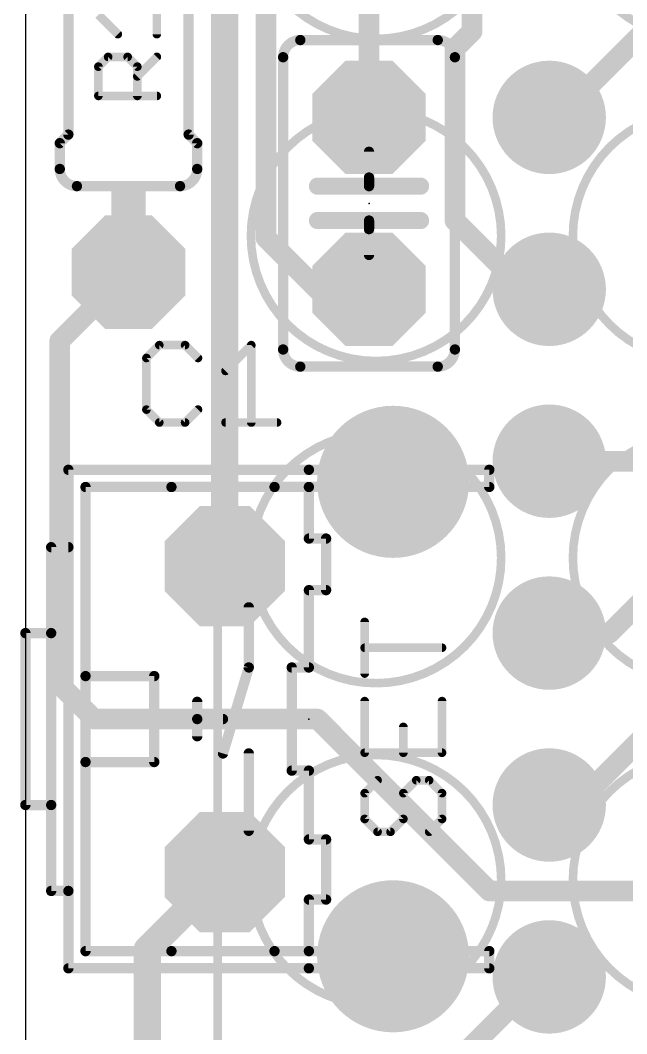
# Model space of a CAD drawing. Extents: x -21.9 to 21.9, y -25.4 to 25.4.
# Drawn here: x -21.92 to -12.95, y -4.65 to 10.33 of the extents above; entities that cross this region are included whole.
import ezdxf

# ---------------------------------------------------------------- set-up
doc = ezdxf.new("R2010")
doc.units = 0
for name, color, linetype in [('1', 12, 'CONTINUOUS'), ('16', 132, 'CONTINUOUS'), ('17', 110, 'CONTINUOUS'), ('20', 53, 'CONTINUOUS'), ('21', 253, 'CONTINUOUS'), ('23', 53, 'CONTINUOUS'), ('25', 253, 'CONTINUOUS'), ('51', 253, 'CONTINUOUS'), ('52', 6, 'CONTINUOUS')]:
    doc.layers.add(name, color=color, linetype=linetype)

# ---------------------------------------------------------------- blocks, each defined once
blk = doc.blocks.new('OCTAGONP')
at = {"const_width": 0.5}
blk.add_lwpolyline([(-0.25, -0.1036), (-0.25, 0.1036), (-0.1036, 0.25), (0.1036, 0.25), (0.25, 0.1036), (0.25, -0.1036), (0.1036, -0.25), (-0.1036, -0.25), (-0.25, -0.1036), (-0.25, 0.1036)], dxfattribs=at)
blk = doc.blocks.new('ROUNDP')
at = {"const_width": 0.5}
blk.add_lwpolyline([(0, -0.25, 1), (0, 0.25, 1), (0, -0.25)], format="xyb", dxfattribs=at)
blk = doc.blocks.new('RECT')
blk.add_solid([(-0.5, -0.5), (0.5, -0.5), (-0.5, 0.5), (0.5, 0.5)])

msp = doc.modelspace()

# ---------------------------------------------------------------- linework, layer by layer
at = {"layer": '1'}
for points, const_width in [([(-18.8976, 2.2606), (-18.8976, 11.3284)], 0.4064), ([(-14.1, 3.81), (-14.224, 3.81)], 0.3048), ([(-12.192, 3.81), (-14.1, 3.81)], 0.3048), ([(-20.0406, -3.4036), (-18.8976, -2.2606)], 0.4064), ([(-20.0406, -8.9154), (-20.0406, -3.4036)], 0.4064)]:
    msp.add_lwpolyline(points, dxfattribs=dict(at, const_width=const_width))
for points, const_width in [([(-14.224, 3.8862, 1), (-14.224, 3.7338)], 0.1524), ([(-14.1, 3.8862, 1), (-14.1, 3.7338)], 0.1524), ([(-14.1, 3.7338, 1), (-14.1, 3.8862)], 0.1524), ([(-18.9992, 2.2606, 1), (-18.796, 2.2606)], 0.2032), ([(-18.8258, -2.3324, 1), (-18.9694, -2.1888)], 0.2032), ([(-19.939, -3.4036, 1), (-20.1422, -3.4036)], 0.2032), ([(-20.1124, -3.3318, 1), (-19.9688, -3.4754)], 0.2032)]:
    msp.add_lwpolyline(points, format="xyb", dxfattribs=dict(at, const_width=const_width))
at = {"layer": '16', "const_width": 0.3048}
for points in [[(-15.24, 14.986), (-15.24, 10.16)], [(-18.288, 14.224), (-18.288, 7.112)], [(-16.764, 10.922), (-16.764, 8.89)], [(-15.24, 10.16), (-15.494, 9.906)], [(-12.7, 10.16), (-13.97, 8.89)], [(-15.494, 9.906), (-15.494, 7.366)], [(-13.97, 8.89), (-14.1, 8.89)], [(-15.494, 7.366), (-14.478, 6.35)], [(-18.288, 7.112), (-17.272, 6.096)], [(-7.62, 6.858), (-13.208, 1.27)], [(-21.336, 5.588), (-20.32, 6.604)], [(-17.018, 6.096), (-16.764, 6.35)], [(-14.478, 6.35), (-14.1, 6.35)], [(-17.272, 6.096), (-17.018, 6.096)], [(-21.336, 0.508), (-21.336, 5.588)], [(-13.208, 1.27), (-14.1, 1.27)], [(-11.684, 0.762), (-13.716, -1.27)], [(-20.828, 0), (-21.336, 0.508)], [(-17.526, 0), (-20.828, 0)], [(-14.986, -2.54), (-17.526, 0)], [(-13.716, -1.27), (-14.1, -1.27)], [(-8.636, -2.54), (-14.986, -2.54)], [(-14.224, -3.81), (-17.1232, -6.7092)], [(-14.1, -3.81), (-14.224, -3.81)]]:
    msp.add_lwpolyline(points, dxfattribs=at)
at = {"layer": '16', "const_width": 0.1524}
for points in [[(-15.3162, 10.16, 1), (-15.1638, 10.16)], [(-15.1861, 10.1061, 1), (-15.2939, 10.2139)], [(-15.4178, 9.906, 1), (-15.5702, 9.906)], [(-15.5479, 9.9599, 1), (-15.4401, 9.8521)], [(-14.1, 8.9662, 1), (-14.1, 8.8138)], [(-14.0239, 8.9439, 1), (-13.9161, 8.8361)], [(-13.97, 8.8138, 1), (-13.97, 8.9662)], [(-16.8402, 8.89, 1), (-16.6878, 8.89)], [(-15.4401, 7.4199, 1), (-15.5479, 7.3121)], [(-15.5702, 7.366, 1), (-15.4178, 7.366)], [(-18.2341, 7.1659, 1), (-18.3419, 7.0581)], [(-18.3642, 7.112, 1), (-18.2118, 7.112)], [(-20.2661, 6.5501, 1), (-20.3739, 6.6579)], [(-16.7101, 6.2961, 1), (-16.8179, 6.4039)], [(-14.478, 6.4262, 1), (-14.478, 6.2738)], [(-14.5319, 6.2961, 1), (-14.4241, 6.4039)], [(-14.1, 6.2738, 1), (-14.1, 6.4262)], [(-17.272, 6.1722, 1), (-17.272, 6.0198)], [(-17.3259, 6.0421, 1), (-17.2181, 6.1499)], [(-17.0719, 6.1499, 1), (-16.9641, 6.0421)], [(-17.018, 6.0198, 1), (-17.018, 6.1722)], [(-21.2598, 5.588, 1), (-21.4122, 5.588)], [(-21.3899, 5.6419, 1), (-21.2821, 5.5341)], [(-14.1, 1.3462, 1), (-14.1, 1.1938)], [(-13.2619, 1.3239, 1), (-13.1541, 1.2161)], [(-13.208, 1.1938, 1), (-13.208, 1.3462)], [(-21.2821, 0.5619, 1), (-21.3899, 0.4541)], [(-21.4122, 0.508, 1), (-21.2598, 0.508)], [(-20.828, 0.0762, 1), (-20.828, -0.0762)], [(-17.4721, 0.0539, 1), (-17.5799, -0.0539)], [(-17.526, -0.0762, 1), (-17.526, 0.0762)], [(-20.8819, -0.0539, 1), (-20.7741, 0.0539)], [(-14.1, -1.1938, 1), (-14.1, -1.3462)], [(-13.7699, -1.2161, 1), (-13.6621, -1.3239)], [(-13.716, -1.3462, 1), (-13.716, -1.1938)], [(-14.986, -2.4638, 1), (-14.986, -2.6162)], [(-15.0399, -2.5939, 1), (-14.9321, -2.4861)], [(-14.224, -3.7338, 1), (-14.224, -3.8862)], [(-14.1701, -3.8639, 1), (-14.2779, -3.7561)], [(-14.1, -3.8862, 1), (-14.1, -3.7338)]]:
    msp.add_lwpolyline(points, format="xyb", dxfattribs=at)
at = {"layer": '20'}
msp.add_line((-21.844, 11.684), (-21.844, -11.684), dxfattribs=at)
at = {"layer": '21'}
for points, const_width in [([(-21.209, 12.192), (-21.209, 8.636)], 0.1524), ([(-19.431, 12.192), (-19.431, 8.636)], 0.1524), ([(-17.78, 10.033), (-15.748, 10.033)], 0.1524), ([(-18.034, 5.461), (-18.034, 9.779)], 0.1524), ([(-15.494, 9.779), (-15.494, 5.461)], 0.1524), ([(-21.209, 8.636), (-21.336, 8.509)], 0.1524), ([(-19.431, 8.636), (-19.304, 8.509)], 0.1524), ([(-21.336, 8.128), (-21.336, 8.509)], 0.1524), ([(-19.304, 8.128), (-19.304, 8.509)], 0.1524), ([(-19.558, 7.874), (-21.082, 7.874)], 0.1524), ([(-16.764, 7.874), (-17.526, 7.874)], 0.254), ([(-16.764, 7.874), (-16.002, 7.874)], 0.254), ([(-16.764, 8.001), (-16.764, 7.874)], 0.1524), ([(-17.526, 7.366), (-16.764, 7.366)], 0.254), ([(-16.764, 7.366), (-16.002, 7.366)], 0.254), ([(-16.764, 7.366), (-16.764, 7.239)], 0.1524), ([(-17.78, 5.207), (-15.748, 5.207)], 0.1524), ([(-17.653, 3.683), (-21.209, 3.683)], 0.1524), ([(-21.209, -2.54), (-21.209, 3.683)], 0.1524), ([(-20.955, 3.429), (-20.955, 0.635)], 0.1524), ([(-19.685, 3.429), (-20.955, 3.429)], 0.1524), ([(-18.161, 3.429), (-17.653, 3.429)], 0.1524), ([(-17.653, 3.429), (-17.653, 2.667)], 0.1524), ([(-17.399, 2.667), (-17.653, 2.667)], 0.1524), ([(-17.399, 2.667), (-17.399, 1.905)], 0.1524), ([(-21.209, 2.54), (-21.463, 2.54)], 0.1524), ([(-21.463, 2.54), (-21.463, 1.27)], 0.1524), ([(-17.653, 1.905), (-17.399, 1.905)], 0.1524), ([(-17.653, 1.905), (-17.653, 0.762)], 0.1524), ([(-21.463, 1.27), (-21.844, 1.27)], 0.1524), ([(-21.844, 1.27), (-21.844, -1.27)], 0.1524), ([(-21.463, 1.27), (-21.463, -1.27)], 0.1524), ([(-17.907, 0.762), (-17.653, 0.762)], 0.1524), ([(-17.907, 0.762), (-17.907, -0.762)], 0.1524), ([(-20.955, 0.635), (-19.939, 0.635)], 0.1524), ([(-20.955, 0.635), (-20.955, -0.635)], 0.1524), ([(-19.939, 0.635), (-19.939, -0.635)], 0.1524), ([(-20.955, -0.635), (-19.939, -0.635)], 0.1524), ([(-20.955, -0.635), (-20.955, -3.429)], 0.1524), ([(-17.653, -0.762), (-17.907, -0.762)], 0.1524), ([(-17.653, -0.762), (-17.653, -1.778)], 0.1524), ([(-21.463, -1.27), (-21.844, -1.27)], 0.1524), ([(-21.463, -1.27), (-21.463, -2.54)], 0.1524), ([(-17.653, -1.778), (-17.399, -1.778)], 0.1524), ([(-17.399, -1.778), (-17.399, -2.667)], 0.1524), ([(-21.209, -2.54), (-21.463, -2.54)], 0.1524), ([(-21.209, -3.683), (-21.209, -2.54)], 0.1524), ([(-17.653, -2.667), (-17.399, -2.667)], 0.1524), ([(-17.653, -2.667), (-17.653, -3.429)], 0.1524), ([(-19.685, -3.429), (-20.955, -3.429)], 0.1524), ([(-18.161, -3.429), (-17.653, -3.429)], 0.1524), ([(-17.653, -3.683), (-21.209, -3.683)], 0.1524)]:
    msp.add_lwpolyline(points, dxfattribs=dict(at, const_width=const_width))
for points, const_width in [([(-17.78, 10.033, 0.4142), (-18.034, 9.779)], 0.1524), ([(-17.78, 10.0711, 1), (-17.78, 9.9949)], 0.0762), ([(-17.78, 9.9949, 1), (-17.78, 10.0711)], 0.0762), ([(-15.494, 9.779, 0.4142), (-15.748, 10.033)], 0.1524), ([(-15.748, 10.0711, 1), (-15.748, 9.9949)], 0.0762), ([(-15.748, 9.9949, 1), (-15.748, 10.0711)], 0.0762), ([(-17.9959, 9.779, 1), (-18.0721, 9.779)], 0.0762), ([(-18.0721, 9.779, 1), (-17.9959, 9.779)], 0.0762), ([(-15.4559, 9.779, 1), (-15.5321, 9.779)], 0.0762), ([(-15.5321, 9.779, 1), (-15.4559, 9.779)], 0.0762), ([(-21.1821, 8.6091, 1), (-21.2359, 8.6629)], 0.0762), ([(-19.4041, 8.6629, 1), (-19.4579, 8.6091)], 0.0762), ([(-21.2979, 8.509, 1), (-21.3741, 8.509)], 0.0762), ([(-21.3629, 8.5359, 1), (-21.3091, 8.4821)], 0.0762), ([(-21.2471, 8.636, 1), (-21.1709, 8.636)], 0.0762), ([(-19.4691, 8.636, 1), (-19.3929, 8.636)], 0.0762), ([(-19.2659, 8.509, 1), (-19.3421, 8.509)], 0.0762), ([(-19.3309, 8.4821, 1), (-19.2771, 8.5359)], 0.0762), ([(-21.336, 8.128, 0.4142), (-21.082, 7.874)], 0.1524), ([(-21.2979, 8.128, 1), (-21.3741, 8.128)], 0.0762), ([(-21.3741, 8.128, 1), (-21.2979, 8.128)], 0.0762), ([(-19.558, 7.874, 0.4142), (-19.304, 8.128)], 0.1524), ([(-19.2659, 8.128, 1), (-19.3421, 8.128)], 0.0762), ([(-19.3421, 8.128, 1), (-19.2659, 8.128)], 0.0762), ([(-21.082, 7.9121, 1), (-21.082, 7.8359)], 0.0762), ([(-21.082, 7.8359, 1), (-21.082, 7.9121)], 0.0762), ([(-19.558, 7.9121, 1), (-19.558, 7.8359)], 0.0762), ([(-19.558, 7.8359, 1), (-19.558, 7.9121)], 0.0762), ([(-17.526, 7.9375, 1), (-17.526, 7.8105)], 0.127), ([(-16.764, 7.9375, 1), (-16.764, 7.8105)], 0.127), ([(-16.7259, 8.001, 1), (-16.8021, 8.001)], 0.0762), ([(-16.764, 7.8105, 1), (-16.764, 7.9375)], 0.127), ([(-16.002, 7.8105, 1), (-16.002, 7.9375)], 0.127), ([(-16.8021, 7.874, 1), (-16.7259, 7.874)], 0.0762), ([(-17.526, 7.4295, 1), (-17.526, 7.3025)], 0.127), ([(-16.764, 7.4295, 1), (-16.764, 7.3025)], 0.127), ([(-16.764, 7.3025, 1), (-16.764, 7.4295)], 0.127), ([(-16.002, 7.3025, 1), (-16.002, 7.4295)], 0.127), ([(-16.7259, 7.366, 1), (-16.8021, 7.366)], 0.0762), ([(-16.8021, 7.239, 1), (-16.7259, 7.239)], 0.0762), ([(-18.034, 5.461, 0.4142), (-17.78, 5.207)], 0.1524), ([(-17.9959, 5.461, 1), (-18.0721, 5.461)], 0.0762), ([(-18.0721, 5.461, 1), (-17.9959, 5.461)], 0.0762), ([(-15.748, 5.207, 0.4142), (-15.494, 5.461)], 0.1524), ([(-15.4559, 5.461, 1), (-15.5321, 5.461)], 0.0762), ([(-15.5321, 5.461, 1), (-15.4559, 5.461)], 0.0762), ([(-17.78, 5.2451, 1), (-17.78, 5.1689)], 0.0762), ([(-17.78, 5.1689, 1), (-17.78, 5.2451)], 0.0762), ([(-15.748, 5.2451, 1), (-15.748, 5.1689)], 0.0762), ([(-15.748, 5.1689, 1), (-15.748, 5.2451)], 0.0762), ([(-21.209, 3.7211, 1), (-21.209, 3.6449)], 0.0762), ([(-21.1709, 3.683, 1), (-21.2471, 3.683)], 0.0762), ([(-17.653, 3.6449, 1), (-17.653, 3.7211)], 0.0762), ([(-20.9169, 3.429, 1), (-20.9931, 3.429)], 0.0762), ([(-20.955, 3.4671, 1), (-20.955, 3.3909)], 0.0762), ([(-19.685, 3.3909, 1), (-19.685, 3.4671)], 0.0762), ([(-18.161, 3.4671, 1), (-18.161, 3.3909)], 0.0762), ([(-17.6149, 3.429, 1), (-17.6911, 3.429)], 0.0762), ([(-17.653, 3.3909, 1), (-17.653, 3.4671)], 0.0762), ([(-17.653, 2.7051, 1), (-17.653, 2.6289)], 0.0762), ([(-17.6911, 2.667, 1), (-17.6149, 2.667)], 0.0762), ([(-17.3609, 2.667, 1), (-17.4371, 2.667)], 0.0762), ([(-17.399, 2.6289, 1), (-17.399, 2.7051)], 0.0762), ([(-21.463, 2.5781, 1), (-21.463, 2.5019)], 0.0762), ([(-21.4249, 2.54, 1), (-21.5011, 2.54)], 0.0762), ([(-21.209, 2.5019, 1), (-21.209, 2.5781)], 0.0762), ([(-17.653, 1.9431, 1), (-17.653, 1.8669)], 0.0762), ([(-17.6149, 1.905, 1), (-17.6911, 1.905)], 0.0762), ([(-17.399, 1.8669, 1), (-17.399, 1.9431)], 0.0762), ([(-17.4371, 1.905, 1), (-17.3609, 1.905)], 0.0762), ([(-21.844, 1.3081, 1), (-21.844, 1.2319)], 0.0762), ([(-21.8059, 1.27, 1), (-21.8821, 1.27)], 0.0762), ([(-21.4249, 1.27, 1), (-21.5011, 1.27)], 0.0762), ([(-21.5011, 1.27, 1), (-21.4249, 1.27)], 0.0762), ([(-21.463, 1.2319, 1), (-21.463, 1.3081)], 0.0762), ([(-17.907, 0.8001, 1), (-17.907, 0.7239)], 0.0762), ([(-17.8689, 0.762, 1), (-17.9451, 0.762)], 0.0762), ([(-17.6911, 0.762, 1), (-17.6149, 0.762)], 0.0762), ([(-17.653, 0.7239, 1), (-17.653, 0.8001)], 0.0762), ([(-20.955, 0.6731, 1), (-20.955, 0.5969)], 0.0762), ([(-20.9169, 0.635, 1), (-20.9931, 0.635)], 0.0762), ([(-20.9931, 0.635, 1), (-20.9169, 0.635)], 0.0762), ([(-19.9009, 0.635, 1), (-19.9771, 0.635)], 0.0762), ([(-19.939, 0.5969, 1), (-19.939, 0.6731)], 0.0762), ([(-20.955, -0.5969, 1), (-20.955, -0.6731)], 0.0762), ([(-20.9169, -0.635, 1), (-20.9931, -0.635)], 0.0762), ([(-20.9931, -0.635, 1), (-20.9169, -0.635)], 0.0762), ([(-19.9771, -0.635, 1), (-19.9009, -0.635)], 0.0762), ([(-19.939, -0.6731, 1), (-19.939, -0.5969)], 0.0762), ([(-17.907, -0.7239, 1), (-17.907, -0.8001)], 0.0762), ([(-17.9451, -0.762, 1), (-17.8689, -0.762)], 0.0762), ([(-17.6149, -0.762, 1), (-17.6911, -0.762)], 0.0762), ([(-17.653, -0.8001, 1), (-17.653, -0.7239)], 0.0762), ([(-21.844, -1.2319, 1), (-21.844, -1.3081)], 0.0762), ([(-21.4249, -1.27, 1), (-21.5011, -1.27)], 0.0762), ([(-21.463, -1.3081, 1), (-21.463, -1.2319)], 0.0762), ([(-21.8821, -1.27, 1), (-21.8059, -1.27)], 0.0762), ([(-21.5011, -1.27, 1), (-21.4249, -1.27)], 0.0762), ([(-17.653, -1.7399, 1), (-17.653, -1.8161)], 0.0762), ([(-17.6911, -1.778, 1), (-17.6149, -1.778)], 0.0762), ([(-17.3609, -1.778, 1), (-17.4371, -1.778)], 0.0762), ([(-17.399, -1.8161, 1), (-17.399, -1.7399)], 0.0762), ([(-21.463, -2.5019, 1), (-21.463, -2.5781)], 0.0762), ([(-21.5011, -2.54, 1), (-21.4249, -2.54)], 0.0762), ([(-21.1709, -2.54, 1), (-21.2471, -2.54)], 0.0762), ([(-21.2471, -2.54, 1), (-21.1709, -2.54)], 0.0762), ([(-21.209, -2.5781, 1), (-21.209, -2.5019)], 0.0762), ([(-17.653, -2.6289, 1), (-17.653, -2.7051)], 0.0762), ([(-17.6149, -2.667, 1), (-17.6911, -2.667)], 0.0762), ([(-17.4371, -2.667, 1), (-17.3609, -2.667)], 0.0762), ([(-17.399, -2.7051, 1), (-17.399, -2.6289)], 0.0762), ([(-20.955, -3.3909, 1), (-20.955, -3.4671)], 0.0762), ([(-20.9931, -3.429, 1), (-20.9169, -3.429)], 0.0762), ([(-19.685, -3.4671, 1), (-19.685, -3.3909)], 0.0762), ([(-18.161, -3.3909, 1), (-18.161, -3.4671)], 0.0762), ([(-17.6911, -3.429, 1), (-17.6149, -3.429)], 0.0762), ([(-17.653, -3.4671, 1), (-17.653, -3.3909)], 0.0762), ([(-21.209, -3.6449, 1), (-21.209, -3.7211)], 0.0762), ([(-21.2471, -3.683, 1), (-21.1709, -3.683)], 0.0762), ([(-17.653, -3.7211, 1), (-17.653, -3.6449)], 0.0762)]:
    msp.add_lwpolyline(points, format="xyb", dxfattribs=dict(at, const_width=const_width))
at = {"layer": '23'}
for p in [(-16.764, 7.62), (-17.653, 0)]:
    msp.add_point(p, dxfattribs=at)
at = {"layer": '25', "const_width": 0.127}
for points in [[(-19.9009, 10.1196), (-19.9009, 10.6959)], [(-20.4771, 10.1196), (-20.7652, 10.4077)], [(-20.7652, 9.6397), (-20.6212, 9.7837)], [(-20.6212, 9.7837), (-20.3331, 9.7837)], [(-20.3331, 9.7837), (-20.189, 9.6397)], [(-20.189, 9.4956), (-19.9009, 9.7837)], [(-20.7652, 9.2075), (-20.7652, 9.6397)], [(-20.189, 9.6397), (-20.189, 9.2075)], [(-19.9009, 9.2075), (-20.7652, 9.2075)], [(-19.8646, 5.5255), (-20.0553, 5.3348)], [(-19.4833, 5.5255), (-19.8646, 5.5255)], [(-19.2926, 5.3348), (-19.4833, 5.5255)], [(-18.8859, 5.1442), (-18.5046, 5.5255)], [(-18.5046, 5.5255), (-18.5046, 4.3815)], [(-20.0553, 5.3348), (-20.0553, 4.5722)], [(-20.0553, 4.5722), (-19.8646, 4.3815)], [(-19.4833, 4.3815), (-19.2926, 4.5722)], [(-19.8646, 4.3815), (-19.4833, 4.3815)], [(-18.8859, 4.3815), (-18.1233, 4.3815)], [(-16.8285, 0.6721), (-16.8285, 1.4347)], [(-15.6845, 1.0534), (-16.8285, 1.0534)], [(-16.8285, 0.2654), (-16.8285, -0.4973)], [(-15.6845, -0.4973), (-15.6845, 0.2654)], [(-16.2565, -0.4973), (-16.2565, -0.116)], [(-16.8285, -0.4973), (-15.6845, -0.4973)], [(-16.6378, -0.904), (-16.8285, -1.0947)], [(-16.2565, -1.0947), (-16.0658, -0.904)], [(-16.0658, -0.904), (-15.8752, -0.904)], [(-15.8752, -0.904), (-15.6845, -1.0947)], [(-16.8285, -1.0947), (-16.8285, -1.476)], [(-16.2565, -1.476), (-16.2565, -1.0947)], [(-15.6845, -1.0947), (-15.6845, -1.476)], [(-16.8285, -1.476), (-16.6378, -1.6667)], [(-16.4472, -1.6667), (-16.2565, -1.476)], [(-15.6845, -1.476), (-15.8752, -1.6667)], [(-16.6378, -1.6667), (-16.4472, -1.6667)]]:
    msp.add_lwpolyline(points, dxfattribs=at)
at = {"layer": '25', "const_width": 0.0635}
for points in [[(-20.4996, 10.0972, 1), (-20.4547, 10.1421)], [(-19.9326, 10.1196, 1), (-19.8692, 10.1196)], [(-20.6212, 9.8155, 1), (-20.6212, 9.752)], [(-20.5987, 9.7613, 1), (-20.6436, 9.8062)], [(-20.3106, 9.8062, 1), (-20.3555, 9.7613)], [(-20.3331, 9.752, 1), (-20.3331, 9.8155)], [(-19.8784, 9.7613, 1), (-19.9234, 9.8062)], [(-20.7335, 9.6397, 1), (-20.797, 9.6397)], [(-20.7877, 9.6621, 1), (-20.7428, 9.6172)], [(-20.1573, 9.6397, 1), (-20.2208, 9.6397)], [(-20.2115, 9.6172, 1), (-20.1666, 9.6621)], [(-20.2115, 9.5181, 1), (-20.1666, 9.4732)], [(-20.797, 9.2075, 1), (-20.7335, 9.2075)], [(-20.7652, 9.2393, 1), (-20.7652, 9.1757)], [(-20.2208, 9.2075, 1), (-20.1573, 9.2075)], [(-19.9009, 9.1757, 1), (-19.9009, 9.2393)], [(-19.8646, 5.5572, 1), (-19.8646, 5.4937)], [(-19.8422, 5.503, 1), (-19.8871, 5.5479)], [(-19.4609, 5.5479, 1), (-19.5058, 5.503)], [(-19.4833, 5.4937, 1), (-19.4833, 5.5572)], [(-18.4728, 5.5255, 1), (-18.5363, 5.5255)], [(-18.4821, 5.503, 1), (-18.527, 5.5479)], [(-20.0235, 5.3348, 1), (-20.087, 5.3348)], [(-20.0777, 5.3573, 1), (-20.0328, 5.3124)], [(-19.3151, 5.3124, 1), (-19.2702, 5.3573)], [(-18.9084, 5.1666, 1), (-18.8634, 5.1217)], [(-20.087, 4.5722, 1), (-20.0235, 4.5722)], [(-20.0328, 4.5946, 1), (-20.0777, 4.5497)], [(-19.2702, 4.5497, 1), (-19.3151, 4.5946)], [(-19.8646, 4.4132, 1), (-19.8646, 4.3498)], [(-19.8871, 4.359, 1), (-19.8422, 4.404)], [(-19.5058, 4.404, 1), (-19.4609, 4.359)], [(-19.4833, 4.3498, 1), (-19.4833, 4.4132)], [(-18.8859, 4.4132, 1), (-18.8859, 4.3498)], [(-18.5363, 4.3815, 1), (-18.4728, 4.3815)], [(-18.1233, 4.3498, 1), (-18.1233, 4.4132)], [(-16.7967, 1.4347, 1), (-16.8602, 1.4347)], [(-16.8285, 1.0852, 1), (-16.8285, 1.0217)], [(-15.6845, 1.0217, 1), (-15.6845, 1.0852)], [(-16.8602, 0.6721, 1), (-16.7967, 0.6721)], [(-16.7967, 0.2654, 1), (-16.8602, 0.2654)], [(-15.6527, 0.2654, 1), (-15.7163, 0.2654)], [(-16.2247, -0.116, 1), (-16.2882, -0.116)], [(-16.8285, -0.4656, 1), (-16.8285, -0.5291)], [(-15.6845, -0.5291, 1), (-15.6845, -0.4656)], [(-16.8602, -0.4973, 1), (-16.7967, -0.4973)], [(-16.2882, -0.4973, 1), (-16.2247, -0.4973)], [(-15.7163, -0.4973, 1), (-15.6527, -0.4973)], [(-16.6154, -0.9265, 1), (-16.6603, -0.8816)], [(-16.0658, -0.8723, 1), (-16.0658, -0.9358)], [(-16.0434, -0.9265, 1), (-16.0883, -0.8816)], [(-15.8527, -0.8816, 1), (-15.8976, -0.9265)], [(-15.8752, -0.9358, 1), (-15.8752, -0.8723)], [(-16.7967, -1.0947, 1), (-16.8602, -1.0947)], [(-16.8509, -1.0723, 1), (-16.806, -1.1172)], [(-16.2247, -1.0947, 1), (-16.2882, -1.0947)], [(-16.2789, -1.0723, 1), (-16.234, -1.1172)], [(-15.6527, -1.0947, 1), (-15.7163, -1.0947)], [(-15.707, -1.1172, 1), (-15.662, -1.0723)], [(-16.806, -1.4536, 1), (-16.8509, -1.4985)], [(-16.8602, -1.476, 1), (-16.7967, -1.476)], [(-16.2882, -1.476, 1), (-16.2247, -1.476)], [(-16.234, -1.4985, 1), (-16.2789, -1.4536)], [(-15.7163, -1.476, 1), (-15.6527, -1.476)], [(-15.662, -1.4985, 1), (-15.707, -1.4536)], [(-16.6378, -1.6349, 1), (-16.6378, -1.6984)], [(-16.6603, -1.6891, 1), (-16.6154, -1.6442)], [(-16.4696, -1.6442, 1), (-16.4247, -1.6891)], [(-16.4472, -1.6984, 1), (-16.4472, -1.6349)], [(-15.8976, -1.6442, 1), (-15.8527, -1.6891)]]:
    msp.add_lwpolyline(points, format="xyb", dxfattribs=at)
at = {"layer": '51'}
for points, const_width in [([(-16.764, 8.382), (-16.764, 8.001)], 0.1524), ([(-20.32, 6.604), (-20.32, 7.493)], 0.508), ([(-16.764, 7.239), (-16.764, 6.858)], 0.1524), ([(-17.653, 3.683), (-14.986, 3.683)], 0.1524), ([(-14.986, 3.683), (-14.986, 3.429)], 0.1524), ([(-18.161, 3.429), (-19.685, 3.429)], 0.1524), ([(-14.986, 3.429), (-17.653, 3.429)], 0.1524), ([(-18.542, 1.651), (-18.542, 0.762)], 0.1524), ([(-18.542, 0.762), (-18.923, -0.508)], 0.1524), ([(-19.304, 0.254), (-19.304, 0)], 0.1524), ([(-18.923, 0), (-19.304, 0)], 0.1524), ([(-19.304, 0), (-19.304, -0.254)], 0.1524), ([(-18.542, -0.508), (-18.542, -1.651)], 0.1524), ([(-18.161, -3.429), (-19.685, -3.429)], 0.1524), ([(-17.653, -3.429), (-14.986, -3.429)], 0.1524), ([(-14.986, -3.429), (-14.986, -3.683)], 0.1524), ([(-14.986, -3.683), (-17.653, -3.683)], 0.1524)]:
    msp.add_lwpolyline(points, dxfattribs=dict(at, const_width=const_width))
for points, const_width in [([(-16.7259, 8.382, 1), (-16.8021, 8.382)], 0.0762), ([(-16.8021, 8.001, 1), (-16.7259, 8.001)], 0.0762), ([(-20.193, 7.493, 1), (-20.447, 7.493)], 0.254), ([(-16.7259, 7.239, 1), (-16.8021, 7.239)], 0.0762), ([(-16.8021, 6.858, 1), (-16.7259, 6.858)], 0.0762), ([(-20.447, 6.604, 1), (-20.193, 6.604)], 0.254), ([(-17.653, 3.7211, 1), (-17.653, 3.6449)], 0.0762), ([(-14.9479, 3.683, 1), (-15.0241, 3.683)], 0.0762), ([(-14.986, 3.6449, 1), (-14.986, 3.7211)], 0.0762), ([(-19.685, 3.4671, 1), (-19.685, 3.3909)], 0.0762), ([(-18.161, 3.3909, 1), (-18.161, 3.4671)], 0.0762), ([(-17.653, 3.4671, 1), (-17.653, 3.3909)], 0.0762), ([(-15.0241, 3.429, 1), (-14.9479, 3.429)], 0.0762), ([(-14.986, 3.3909, 1), (-14.986, 3.4671)], 0.0762), ([(-18.5039, 1.651, 1), (-18.5801, 1.651)], 0.0762), ([(-18.5801, 0.762, 1), (-18.5039, 0.762)], 0.0762), ([(-18.5055, 0.7511, 1), (-18.5785, 0.7729)], 0.0762), ([(-19.2659, 0.254, 1), (-19.3421, 0.254)], 0.0762), ([(-19.304, 0.0381, 1), (-19.304, -0.0381)], 0.0762), ([(-19.2659, 0, 1), (-19.3421, 0)], 0.0762), ([(-19.3421, 0, 1), (-19.2659, 0)], 0.0762), ([(-18.923, -0.0381, 1), (-18.923, 0.0381)], 0.0762), ([(-19.3421, -0.254, 1), (-19.2659, -0.254)], 0.0762), ([(-18.5039, -0.508, 1), (-18.5801, -0.508)], 0.0762), ([(-18.9595, -0.4971, 1), (-18.8865, -0.5189)], 0.0762), ([(-18.5801, -1.651, 1), (-18.5039, -1.651)], 0.0762), ([(-19.685, -3.3909, 1), (-19.685, -3.4671)], 0.0762), ([(-18.161, -3.4671, 1), (-18.161, -3.3909)], 0.0762), ([(-17.653, -3.3909, 1), (-17.653, -3.4671)], 0.0762), ([(-14.9479, -3.429, 1), (-15.0241, -3.429)], 0.0762), ([(-14.986, -3.4671, 1), (-14.986, -3.3909)], 0.0762), ([(-17.653, -3.6449, 1), (-17.653, -3.7211)], 0.0762), ([(-15.0241, -3.683, 1), (-14.9479, -3.683)], 0.0762), ([(-14.986, -3.7211, 1), (-14.986, -3.6449)], 0.0762)]:
    msp.add_lwpolyline(points, format="xyb", dxfattribs=dict(at, const_width=const_width))
at = {"layer": '52', "const_width": 0.127}
msp.add_lwpolyline([(-19, 19), (-19, -19)], dxfattribs=at)
for points in [[(-16.66, 10.05, 1), (-16.66, 13.75, 1), (-16.66, 10.05)], [(-11.9, 10.05, 1), (-11.9, 13.75, 1), (-11.9, 10.05)], [(-16.66, 5.29, 1), (-16.66, 8.99, 1), (-16.66, 5.29)], [(-11.9, 5.29, 1), (-11.9, 8.99, 1), (-11.9, 5.29)], [(-16.66, 0.53, 1), (-16.66, 4.23, 1), (-16.66, 0.53)], [(-11.9, 0.53, 1), (-11.9, 4.23, 1), (-11.9, 0.53)], [(-16.66, -4.23, 1), (-16.66, -0.53, 1), (-16.66, -4.23)], [(-11.9, -4.23, 1), (-11.9, -0.53, 1), (-11.9, -4.23)]]:
    msp.add_lwpolyline(points, format="xyb", dxfattribs=at)

# ---------------------------------------------------------------- block references
at = {"layer": '17'}
for name, p, xscale, yscale, rotation in [('OCTAGONP', (-16.764, 8.89), 1.6764, 1.6764, 90), ('OCTAGONP', (-16.764, 8.89), 1.6764, 1.6764, 90), ('ROUNDP', (-14.1, 8.89), 1.6764, 1.6764, 90), ('ROUNDP', (-14.1, 8.89), 1.6764, 1.6764, 90), ('ROUNDP', (-16.764, 8.89), 1.3208, 1.3208, 90), ('ROUNDP', (-14.1, 8.89), 1.308, 1.308, 90), ('OCTAGONP', (-20.32, 6.604), 1.6764, 1.6764, 90), ('OCTAGONP', (-20.32, 6.604), 1.6764, 1.6764, 90), ('ROUNDP', (-20.32, 6.604), 1.3208, 1.3208, 90), ('OCTAGONP', (-16.764, 6.35), 1.6764, 1.6764, 90), ('OCTAGONP', (-16.764, 6.35), 1.6764, 1.6764, 90), ('ROUNDP', (-14.1, 6.35), 1.6764, 1.6764, 90), ('ROUNDP', (-14.1, 6.35), 1.6764, 1.6764, 90), ('ROUNDP', (-16.764, 6.35), 1.3208, 1.3208, 90), ('ROUNDP', (-14.1, 6.35), 1.308, 1.308, 90), ('ROUNDP', (-14.1, 3.81), 1.6764, 1.6764, 90), ('ROUNDP', (-14.1, 3.81), 1.6764, 1.6764, 90), ('ROUNDP', (-16.4084, 3.5052), 2.2479, 2.2479, 270), ('ROUNDP', (-16.4084, 3.5052), 2.2479, 2.2479, 270), ('ROUNDP', (-16.4084, 3.5052), 2.2479, 2.2479, 270), ('ROUNDP', (-14.1, 3.81), 1.308, 1.308, 90), ('OCTAGONP', (-18.8976, 2.2606), 1.778, 1.778, 270), ('OCTAGONP', (-18.8976, 2.2606), 1.778, 1.778, 270), ('ROUNDP', (-18.8976, 2.2606), 1.524, 1.524, 270), ('ROUNDP', (-14.1, 1.27), 1.6764, 1.6764, 90), ('ROUNDP', (-14.1, 1.27), 1.6764, 1.6764, 90), ('ROUNDP', (-14.1, 1.27), 1.308, 1.308, 90), ('ROUNDP', (-14.1, -1.27), 1.6764, 1.6764, 90), ('ROUNDP', (-14.1, -1.27), 1.6764, 1.6764, 90), ('ROUNDP', (-14.1, -1.27), 1.308, 1.308, 90), ('OCTAGONP', (-18.8976, -2.2606), 1.778, 1.778, 270), ('OCTAGONP', (-18.8976, -2.2606), 1.778, 1.778, 270), ('ROUNDP', (-18.8976, -2.2606), 1.524, 1.524, 270), ('ROUNDP', (-16.4084, -3.5052), 2.2479, 2.2479, 270), ('ROUNDP', (-16.4084, -3.5052), 2.2479, 2.2479, 270), ('ROUNDP', (-16.4084, -3.5052), 2.2479, 2.2479, 270), ('ROUNDP', (-14.1, -3.81), 1.6764, 1.6764, 90), ('ROUNDP', (-14.1, -3.81), 1.6764, 1.6764, 90), ('ROUNDP', (-14.1, -3.81), 1.308, 1.308, 90)]:
    msp.add_blockref(name, p, dxfattribs=dict(at, xscale=xscale, yscale=yscale, rotation=rotation))
at = {"layer": '21', "xscale": 0.381, "yscale": 0.508, "rotation": 90}
msp.add_blockref('RECT', (-20.32, 7.6835), dxfattribs=at)

doc.saveas('drawing.dxf')
